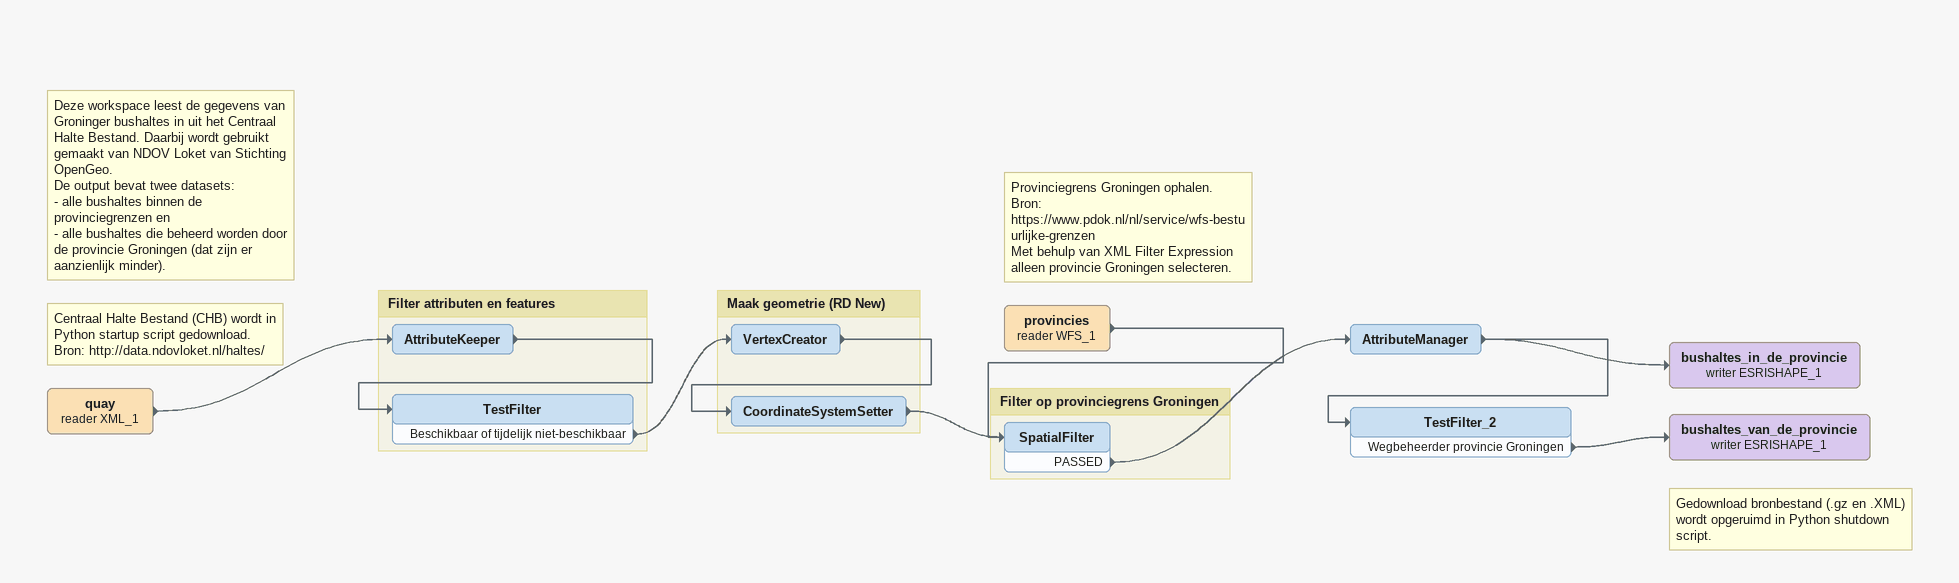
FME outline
Note: Deze workspace leest de gegevens van Groninger bushaltes in uit het Centraal Halte Bestand. Daarbij wordt gebruikt gemaakt van NDOV Loket van Stichting OpenGeo. / De output bevat twee datasets: / - alle bushaltes binnen de provinciegrenzen en / - alle bushaltes die beheerd worden door de provincie Groningen (dat zijn er aanzienlijk minder).
Note: Centraal Halte Bestand (CHB) wordt in Python startup script gedownload. / Bron: http://data.ndovloket.nl/haltes/
quay (reader XML_1)
    -> AttributeKeeper
Note: Provinciegrens Groningen ophalen. / Bron: https://www.pdok.nl/nl/service/wfs-bestuurlijke-grenzen / Met behulp van XML Filter Expression alleen provincie Groningen selecteren.
provincies (reader WFS_1)
    -> SpatialFilter
AttributeManager
    -> bushaltes_in_de_provincie (writer ESRISHAPE_1)
    -> TestFilter_2
bushaltes_in_de_provincie (writer ESRISHAPE_1)
TestFilter_2
    Wegbeheerder provincie Groningen -> bushaltes_van_de_provincie (writer ESRISHAPE_1)
Note: Gedownload bronbestand (.gz en .XML) wordt opgeruimd in Python shutdown script.
bushaltes_van_de_provincie (writer ESRISHAPE_1)

Bookmark: Filter attributen en features
AttributeKeeper
    -> TestFilter
TestFilter
    Beschikbaar of tijdelijk niet-beschikbaar -> VertexCreator

Bookmark: Maak geometrie (RD New)
VertexCreator
    -> CoordinateSystemSetter
CoordinateSystemSetter
    -> SpatialFilter

Bookmark: Filter op provinciegrens Groningen
SpatialFilter
    PASSED -> AttributeManager
